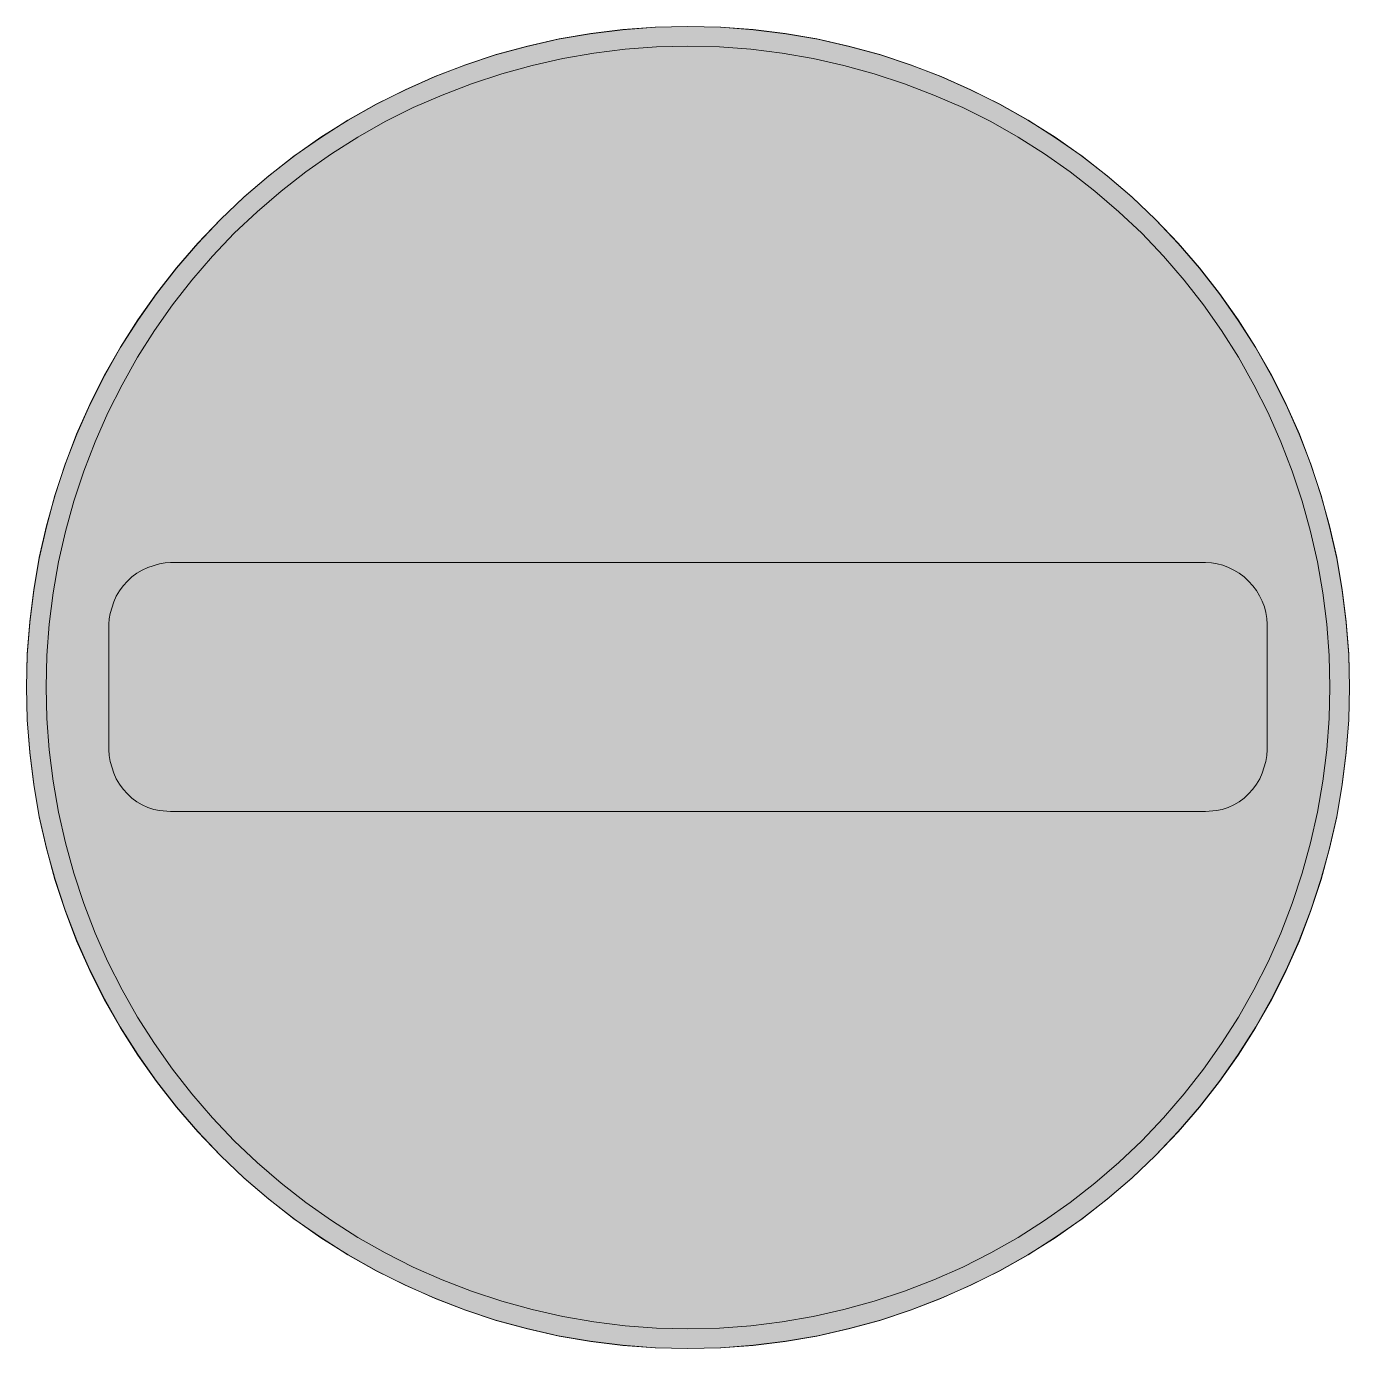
# Model space of a CAD drawing. Header units: metres. Extents: x 163 to 406, y 15 to 257.
import ezdxf

# ---------------------------------------------------------------- set-up
doc = ezdxf.new("R2010")
doc.units = ezdxf.units.M
for name, color, linetype, true_color in [('FILL_RED_FF0000', 7, 'Continuous', 0xff0000), ('FILL_WHITE_FFFFFF', 7, 'Continuous', 0xffffff), ('STROKE_RED_FF0000', 7, 'Continuous', 0xff0000)]:
    doc.layers.add(name, color=color, linetype=linetype, true_color=true_color)

msp = doc.modelspace()

# ---------------------------------------------------------------- hatches: boundary and pattern name
at = {"layer": 'FILL_RED_FF0000', "true_color": 0xff0000}
h = msp.add_hatch(color=7, dxfattribs=at)
h.dxf.hatch_style = 1
h.paths.add_polyline_path([(402.7, 130.28), (402.27, 124.52), (401.56, 118.78), (400.57, 113.09), (399.3, 107.44), (397.75, 101.86), (395.93, 96.34), (393.84, 90.9), (391.49, 85.63), (388.88, 80.48), (386.04, 75.47), (382.95, 70.61), (379.63, 65.89), (376.07, 61.34), (372.29, 56.95), (368.28, 52.74), (364.07, 48.73), (359.69, 44.95), (355.13, 41.39), (350.42, 38.07), (345.55, 34.98), (340.54, 32.14), (335.39, 29.53), (330.12, 27.18), (324.68, 25.09), (319.16, 23.27), (313.58, 21.72), (307.94, 20.45), (302.24, 19.46), (296.51, 18.75), (290.74, 18.32), (284.94, 18.18), (279.14, 18.32), (273.38, 18.75), (267.64, 19.46), (261.95, 20.45), (256.3, 21.72), (250.72, 23.27), (245.2, 25.09), (239.76, 27.18), (234.49, 29.53), (229.34, 32.14), (224.33, 34.98), (219.47, 38.07), (214.75, 41.39), (210.2, 44.95), (205.81, 48.73), (201.6, 52.74), (197.59, 56.95), (193.81, 61.34), (190.25, 65.89), (186.93, 70.61), (183.84, 75.47), (181, 80.48), (178.39, 85.63), (176.04, 90.9), (173.95, 96.34), (172.13, 101.86), (170.58, 107.44), (169.31, 113.09), (168.32, 118.78), (167.61, 124.52), (167.18, 130.28), (167.04, 136.08), (167.18, 141.87), (167.61, 147.64), (168.32, 153.37), (169.31, 159.05), (170.58, 164.67), (172.13, 170.23), (173.95, 175.7), (176.04, 181.08), (178.39, 186.41), (181, 191.6), (183.84, 196.64), (186.93, 201.53), (190.25, 206.26), (193.81, 210.82), (197.59, 215.21), (201.6, 219.42), (205.81, 223.38), (210.2, 227.13), (214.75, 230.68), (219.47, 234), (224.33, 237.09), (229.34, 239.92), (234.49, 242.5), (239.76, 244.8), (245.2, 246.89), (250.72, 248.71), (256.3, 250.26), (261.95, 251.53), (267.64, 252.52), (273.38, 253.23), (279.14, 253.66), (284.94, 253.8), (290.74, 253.66), (296.51, 253.23), (302.24, 252.52), (307.94, 251.53), (313.58, 250.26), (319.16, 248.71), (324.68, 246.89), (330.12, 244.8), (335.39, 242.5), (340.54, 239.92), (345.55, 237.09), (350.42, 234), (355.13, 230.68), (359.69, 227.13), (364.07, 223.38), (368.28, 219.42), (372.29, 215.21), (376.07, 210.82), (379.63, 206.26), (382.95, 201.53), (386.04, 196.64), (388.88, 191.6), (391.49, 186.41), (393.84, 181.08), (395.93, 175.7), (397.75, 170.23), (399.3, 164.67), (400.57, 159.05), (401.56, 153.37), (402.27, 147.64), (402.7, 141.87), (402.84, 136.08), (402.7, 130.28)])
at = {"layer": 'FILL_WHITE_FFFFFF', "true_color": 0xffffff}
h = msp.add_hatch(color=7, dxfattribs=at)
h.dxf.hatch_style = 1
h.paths.add_polyline_path([(406.29, 130.08), (405.84, 124.11), (405.1, 118.18), (404.08, 112.3), (402.77, 106.47), (401.2, 100.72), (399.36, 95.04), (397.26, 89.46), (394.83, 83.99), (392.14, 78.67), (389.19, 73.49), (385.99, 68.47), (382.54, 63.6), (378.86, 58.91), (374.94, 54.38), (370.8, 50.04), (366.51, 45.96), (362.01, 42.09), (357.31, 38.43), (352.44, 35.01), (347.4, 31.82), (342.2, 28.88), (336.85, 26.19), (331.38, 23.76), (325.8, 21.61), (320.15, 19.74), (314.42, 18.17), (308.63, 16.88), (302.78, 15.87), (296.88, 15.15), (290.93, 14.72), (284.94, 14.58), (278.95, 14.72), (273, 15.15), (267.1, 15.87), (261.25, 16.88), (255.46, 18.17), (249.73, 19.74), (244.08, 21.61), (238.5, 23.76), (233.03, 26.19), (227.68, 28.88), (222.48, 31.82), (217.44, 35.01), (212.57, 38.43), (207.87, 42.09), (203.37, 45.96), (199.08, 50.04), (194.94, 54.38), (191.02, 58.91), (187.34, 63.6), (183.89, 68.47), (180.69, 73.49), (177.74, 78.67), (175.05, 83.99), (172.62, 89.46), (170.52, 95.04), (168.68, 100.72), (167.11, 106.47), (165.8, 112.3), (164.78, 118.18), (164.04, 124.11), (163.59, 130.08), (163.44, 136.08), (163.59, 142.02), (164.04, 147.94), (164.78, 153.84), (165.8, 159.71), (167.11, 165.52), (168.68, 171.26), (170.52, 176.94), (172.62, 182.52), (175.05, 187.99), (177.74, 193.31), (180.69, 198.49), (183.89, 203.51), (187.34, 208.38), (191.02, 213.07), (194.94, 217.6), (199.08, 221.94), (203.37, 226.02), (207.87, 229.89), (212.57, 233.55), (217.44, 236.97), (222.48, 240.16), (227.68, 243.1), (233.03, 245.79), (238.5, 248.22), (244.08, 250.37), (249.73, 252.24), (255.46, 253.81), (261.25, 255.11), (267.1, 256.11), (273, 256.83), (278.95, 257.26), (284.94, 257.4), (290.93, 257.26), (296.88, 256.83), (302.78, 256.11), (308.63, 255.11), (314.42, 253.81), (320.15, 252.24), (325.8, 250.37), (331.38, 248.22), (336.85, 245.79), (342.2, 243.1), (347.4, 240.16), (352.44, 236.97), (357.31, 233.55), (362.01, 229.89), (366.51, 226.02), (370.8, 221.94), (374.94, 217.6), (378.86, 213.07), (382.54, 208.38), (385.99, 203.51), (389.19, 198.49), (392.14, 193.31), (394.83, 187.99), (397.26, 182.52), (399.36, 176.94), (401.2, 171.26), (402.77, 165.52), (404.08, 159.71), (405.1, 153.84), (405.84, 147.94), (406.29, 142.02), (406.44, 136.08), (406.29, 130.08)])
h = msp.add_hatch(color=7, dxfattribs=at)
h.dxf.hatch_style = 1
h.paths.add_polyline_path([(381.06, 158.88), (382.13, 158.71), (383.18, 158.43), (384.21, 158.04), (385.2, 157.55), (386.16, 156.97), (387.06, 156.29), (387.9, 155.52), (388.67, 154.68), (389.35, 153.78), (389.93, 152.82), (390.42, 151.83), (390.81, 150.8), (391.09, 149.75), (391.26, 148.68), (391.32, 147.6), (391.32, 124.56), (391.26, 123.48), (391.07, 122.4), (390.42, 120.24), (389.95, 119.19), (389.36, 118.22), (388.67, 117.3), (387.9, 116.46), (387.06, 115.69), (386.15, 115), (385.17, 114.41), (384.12, 113.94), (383.04, 113.6), (381.98, 113.38), (379.98, 113.22), (189.9, 113.22), (187.9, 113.38), (186.84, 113.6), (185.76, 113.94), (184.71, 114.41), (183.74, 115), (182.82, 115.69), (181.98, 116.46), (181.21, 117.3), (180.52, 118.22), (179.93, 119.19), (179.46, 120.24), (178.81, 122.4), (178.62, 123.48), (178.56, 124.56), (178.56, 147.6), (178.62, 148.58), (178.81, 149.6), (179.46, 151.74), (179.93, 152.79), (180.52, 153.77), (181.21, 154.68), (181.98, 155.52), (182.82, 156.29), (183.74, 156.98), (184.71, 157.57), (185.76, 158.04), (187.9, 158.69), (188.92, 158.88), (189.9, 158.94), (379.98, 158.94), (381.06, 158.88)])

# ---------------------------------------------------------------- linework, layer by layer
at = {"layer": 'FILL_RED_FF0000', "lineweight": 0, "true_color": 0xff0000}
msp.add_lwpolyline([(402.7, 130.28), (402.27, 124.52), (401.56, 118.78), (400.57, 113.09), (399.3, 107.44), (397.75, 101.86), (395.93, 96.34), (393.84, 90.9), (391.49, 85.63), (388.88, 80.48), (386.04, 75.47), (382.95, 70.61), (379.63, 65.89), (376.07, 61.34), (372.29, 56.95), (368.28, 52.74), (364.07, 48.73), (359.69, 44.95), (355.13, 41.39), (350.42, 38.07), (345.55, 34.98), (340.54, 32.14), (335.39, 29.53), (330.12, 27.18), (324.68, 25.09), (319.16, 23.27), (313.58, 21.72), (307.94, 20.45), (302.24, 19.46), (296.51, 18.75), (290.74, 18.32), (284.94, 18.18), (279.14, 18.32), (273.38, 18.75), (267.64, 19.46), (261.95, 20.45), (256.3, 21.72), (250.72, 23.27), (245.2, 25.09), (239.76, 27.18), (234.49, 29.53), (229.34, 32.14), (224.33, 34.98), (219.47, 38.07), (214.75, 41.39), (210.2, 44.95), (205.81, 48.73), (201.6, 52.74), (197.59, 56.95), (193.81, 61.34), (190.25, 65.89), (186.93, 70.61), (183.84, 75.47), (181, 80.48), (178.39, 85.63), (176.04, 90.9), (173.95, 96.34), (172.13, 101.86), (170.58, 107.44), (169.31, 113.09), (168.32, 118.78), (167.61, 124.52), (167.18, 130.28), (167.04, 136.08), (167.18, 141.87), (167.61, 147.64), (168.32, 153.37), (169.31, 159.05), (170.58, 164.67), (172.13, 170.23), (173.95, 175.7), (176.04, 181.08), (178.39, 186.41), (181, 191.6), (183.84, 196.64), (186.93, 201.53), (190.25, 206.26), (193.81, 210.82), (197.59, 215.21), (201.6, 219.42), (205.81, 223.38), (210.2, 227.13), (214.75, 230.68), (219.47, 234), (224.33, 237.09), (229.34, 239.92), (234.49, 242.5), (239.76, 244.8), (245.2, 246.89), (250.72, 248.71), (256.3, 250.26), (261.95, 251.53), (267.64, 252.52), (273.38, 253.23), (279.14, 253.66), (284.94, 253.8), (290.74, 253.66), (296.51, 253.23), (302.24, 252.52), (307.94, 251.53), (313.58, 250.26), (319.16, 248.71), (324.68, 246.89), (330.12, 244.8), (335.39, 242.5), (340.54, 239.92), (345.55, 237.09), (350.42, 234), (355.13, 230.68), (359.69, 227.13), (364.07, 223.38), (368.28, 219.42), (372.29, 215.21), (376.07, 210.82), (379.63, 206.26), (382.95, 201.53), (386.04, 196.64), (388.88, 191.6), (391.49, 186.41), (393.84, 181.08), (395.93, 175.7), (397.75, 170.23), (399.3, 164.67), (400.57, 159.05), (401.56, 153.37), (402.27, 147.64), (402.7, 141.87), (402.84, 136.08)], close=True, dxfattribs=at)
at = {"layer": 'FILL_WHITE_FFFFFF', "lineweight": 0, "true_color": 0xffffff}
msp.add_lwpolyline([(406.29, 130.08), (405.84, 124.11), (405.1, 118.18), (404.08, 112.3), (402.77, 106.47), (401.2, 100.72), (399.36, 95.04), (397.26, 89.46), (394.83, 83.99), (392.14, 78.67), (389.19, 73.49), (385.99, 68.47), (382.54, 63.6), (378.86, 58.91), (374.94, 54.38), (370.8, 50.04), (366.51, 45.96), (362.01, 42.09), (357.31, 38.43), (352.44, 35.01), (347.4, 31.82), (342.2, 28.88), (336.85, 26.19), (331.38, 23.76), (325.8, 21.61), (320.15, 19.74), (314.42, 18.17), (308.63, 16.88), (302.78, 15.87), (296.88, 15.15), (290.93, 14.72), (284.94, 14.58), (278.95, 14.72), (273, 15.15), (267.1, 15.87), (261.25, 16.88), (255.46, 18.17), (249.73, 19.74), (244.08, 21.61), (238.5, 23.76), (233.03, 26.19), (227.68, 28.88), (222.48, 31.82), (217.44, 35.01), (212.57, 38.43), (207.87, 42.09), (203.37, 45.96), (199.08, 50.04), (194.94, 54.38), (191.02, 58.91), (187.34, 63.6), (183.89, 68.47), (180.69, 73.49), (177.74, 78.67), (175.05, 83.99), (172.62, 89.46), (170.52, 95.04), (168.68, 100.72), (167.11, 106.47), (165.8, 112.3), (164.78, 118.18), (164.04, 124.11), (163.59, 130.08), (163.44, 136.08), (163.59, 142.02), (164.04, 147.94), (164.78, 153.84), (165.8, 159.71), (167.11, 165.52), (168.68, 171.26), (170.52, 176.94), (172.62, 182.52), (175.05, 187.99), (177.74, 193.31), (180.69, 198.49), (183.89, 203.51), (187.34, 208.38), (191.02, 213.07), (194.94, 217.6), (199.08, 221.94), (203.37, 226.02), (207.87, 229.89), (212.57, 233.55), (217.44, 236.97), (222.48, 240.16), (227.68, 243.1), (233.03, 245.79), (238.5, 248.22), (244.08, 250.37), (249.73, 252.24), (255.46, 253.81), (261.25, 255.11), (267.1, 256.11), (273, 256.83), (278.95, 257.26), (284.94, 257.4), (290.93, 257.26), (296.88, 256.83), (302.78, 256.11), (308.63, 255.11), (314.42, 253.81), (320.15, 252.24), (325.8, 250.37), (331.38, 248.22), (336.85, 245.79), (342.2, 243.1), (347.4, 240.16), (352.44, 236.97), (357.31, 233.55), (362.01, 229.89), (366.51, 226.02), (370.8, 221.94), (374.94, 217.6), (378.86, 213.07), (382.54, 208.38), (385.99, 203.51), (389.19, 198.49), (392.14, 193.31), (394.83, 187.99), (397.26, 182.52), (399.36, 176.94), (401.2, 171.26), (402.77, 165.52), (404.08, 159.71), (405.1, 153.84), (405.84, 147.94), (406.29, 142.02), (406.44, 136.08)], close=True, dxfattribs=at)
at = {"layer": 'FILL_WHITE_FFFFFF', "lineweight": 0, "true_color": 0xff0000}
msp.add_lwpolyline([(381.06, 158.88), (382.13, 158.71), (383.18, 158.43), (384.21, 158.04), (385.2, 157.55), (386.16, 156.97), (387.06, 156.29), (387.9, 155.52), (388.67, 154.68), (389.35, 153.78), (389.93, 152.82), (390.42, 151.83), (390.81, 150.8), (391.09, 149.75), (391.26, 148.68), (391.32, 147.6), (391.32, 124.56), (391.26, 123.48), (391.07, 122.4), (390.42, 120.24), (389.95, 119.19), (389.36, 118.22), (388.67, 117.3), (387.9, 116.46), (387.06, 115.69), (386.15, 115), (385.17, 114.41), (384.12, 113.94), (383.04, 113.6), (381.98, 113.38), (379.98, 113.22), (189.9, 113.22), (187.9, 113.38), (186.84, 113.6), (185.76, 113.94), (184.71, 114.41), (183.74, 115), (182.82, 115.69), (181.98, 116.46), (181.21, 117.3), (180.52, 118.22), (179.93, 119.19), (179.46, 120.24), (178.81, 122.4), (178.62, 123.48), (178.56, 124.56), (178.56, 147.6), (178.62, 148.58), (178.81, 149.6), (179.46, 151.74), (179.93, 152.79), (180.52, 153.77), (181.21, 154.68), (181.98, 155.52), (182.82, 156.29), (183.74, 156.98), (184.71, 157.57), (185.76, 158.04), (187.9, 158.69), (188.92, 158.88), (189.9, 158.94), (379.98, 158.94)], close=True, dxfattribs=at)
at = {"layer": 'STROKE_RED_FF0000', "lineweight": 0, "true_color": 0xff0000}
msp.add_lwpolyline([(406.44, 136.08), (406.29, 142.1), (405.85, 148.08), (405.11, 154.01), (404.09, 159.87), (402.78, 165.67), (401.19, 171.38), (399.33, 177), (397.19, 182.52), (394.79, 187.93), (392.12, 193.22), (389.2, 198.39), (386.01, 203.41), (382.58, 208.29), (378.89, 213.01), (374.97, 217.56), (370.8, 221.94), (366.45, 226.08), (361.92, 229.98), (357.22, 233.63), (352.35, 237.05), (347.33, 240.21), (342.16, 243.13), (336.87, 245.78), (331.45, 248.18), (325.92, 250.3), (320.29, 252.16), (314.56, 253.74), (308.76, 255.05), (302.88, 256.07), (296.95, 256.81), (290.96, 257.25), (284.94, 257.4), (278.92, 257.25), (272.93, 256.81), (267, 256.07), (261.12, 255.05), (255.32, 253.74), (249.59, 252.16), (243.96, 250.3), (238.43, 248.18), (233.01, 245.78), (227.72, 243.13), (222.55, 240.21), (217.53, 237.05), (212.66, 233.63), (207.96, 229.98), (203.43, 226.08), (199.08, 221.94), (194.91, 217.56), (190.99, 213.01), (187.3, 208.29), (183.87, 203.41), (180.68, 198.39), (177.76, 193.22), (175.09, 187.93), (172.69, 182.52), (170.55, 177), (168.69, 171.38), (167.1, 165.67), (165.79, 159.87), (164.77, 154.01), (164.03, 148.08), (163.59, 142.1), (163.44, 136.08), (163.59, 130.06), (164.03, 124.07), (164.77, 118.13), (165.79, 112.26), (167.1, 106.45), (168.69, 100.72), (170.55, 95.09), (172.69, 89.55), (175.09, 84.12), (177.76, 78.81), (180.68, 73.64), (183.87, 68.6), (187.3, 63.71), (190.99, 58.98), (194.91, 54.42), (199.08, 50.04), (203.43, 45.9), (207.96, 42), (212.66, 38.35), (217.53, 34.93), (222.55, 31.77), (227.72, 28.85), (233.01, 26.2), (238.43, 23.81), (243.96, 21.68), (249.59, 19.82), (255.32, 18.24), (261.12, 16.93), (267, 15.91), (272.93, 15.17), (278.92, 14.73), (284.94, 14.58), (290.96, 14.73), (296.95, 15.17), (302.88, 15.91), (308.76, 16.93), (314.56, 18.24), (320.29, 19.82), (325.92, 21.68), (331.45, 23.81), (336.87, 26.2), (342.16, 28.85), (347.33, 31.77), (352.35, 34.93), (357.22, 38.35), (361.92, 42), (366.45, 45.9), (370.8, 50.04), (374.97, 54.42), (378.89, 58.98), (382.58, 63.71), (386.01, 68.6), (389.2, 73.64), (392.12, 78.81), (394.79, 84.12), (397.19, 89.55), (399.33, 95.09), (401.19, 100.72), (402.78, 106.45), (404.09, 112.26), (405.11, 118.13), (405.85, 124.07), (406.29, 130.06), (406.44, 136.08)], dxfattribs=at)

doc.saveas('drawing.dxf')
